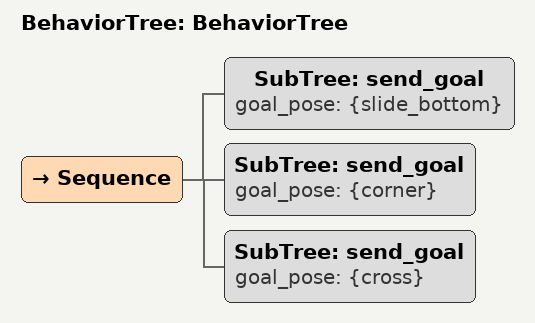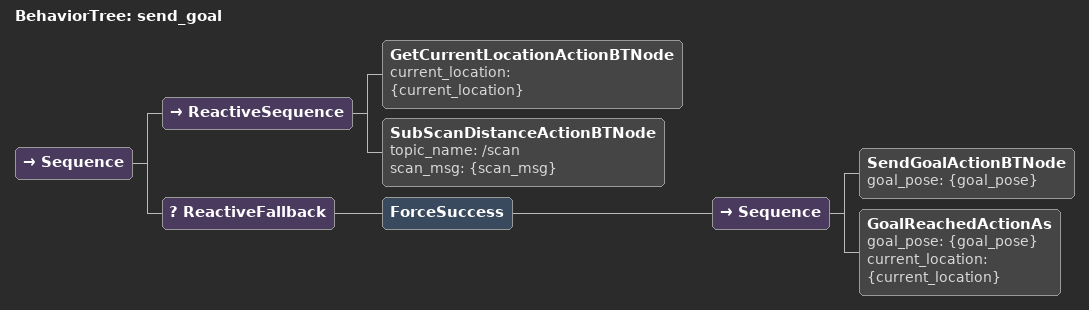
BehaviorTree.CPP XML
<?xml version="1.0" encoding="UTF-8"?>
<root BTCPP_format="4" main_tree_to_execute="BehaviorTree">
    <BehaviorTree ID="BehaviorTree">
        <Sequence>
            <SubTree ID="send_goal" goal_pose="{slide_bottom}"/>
            <SubTree ID="send_goal" goal_pose="{corner}"/>
            <SubTree ID="send_goal" goal_pose="{cross}"/>
        </Sequence>
    </BehaviorTree>

        <BehaviorTree ID="send_goal">
            <Sequence>
                <ReactiveSequence>
                    <GetCurrentLocationActionBTNode current_location="{current_location}" />
                    <SubScanDistanceActionBTNode topic_name="/scan"
                    scan_msg="{scan_msg}"/>
                </ReactiveSequence>
                    <ReactiveFallback>
                        <ForceSuccess>
                            <Sequence>
                                <SendGoalActionBTNode goal_pose="{goal_pose}" />
                                <GoalReachedActionAs goal_pose="{goal_pose}"
                                current_location="{current_location}"/>
                            </Sequence>
                        </ForceSuccess>
                    </ReactiveFallback>
            </Sequence>
        </BehaviorTree>
</root>
